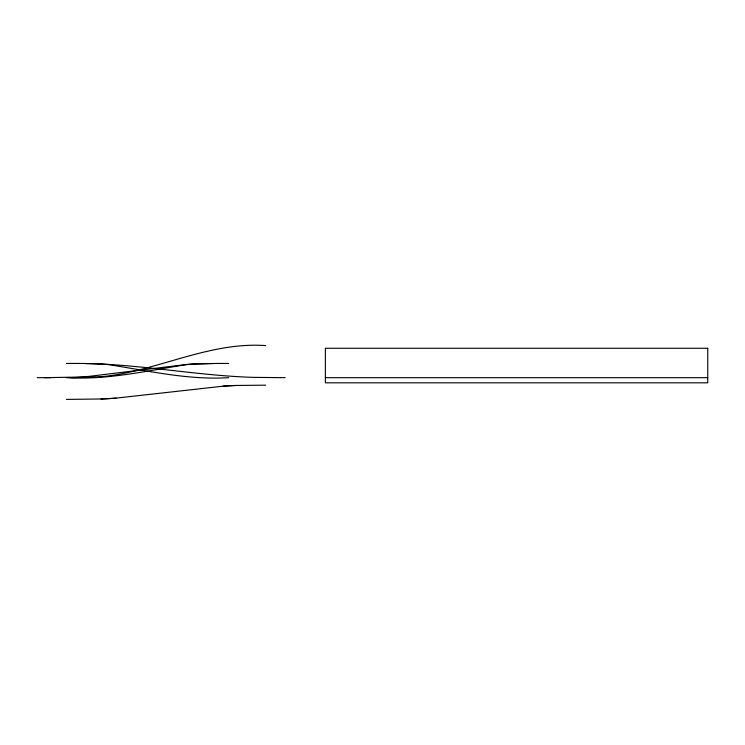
<?xml version="1.0" encoding="UTF-8"?>
<svg xmlns="http://www.w3.org/2000/svg" width="745" height="745" viewBox="0 0 745 745"><rect width="100%" height="100%" fill="white"/><g stroke="black" fill="none" stroke-linecap="round" stroke-linejoin="round"><path stroke-width="1.12" d="M265.732 385.165L236.249 385.463A331.097 327.847 0 0 0 223.174 386.171L116.08 398.128A426.578 422.396 0 0 1 100.948 398.975L66.417 399.404M212.735 363.486L194.268 364.026A75.431 27.723 0 0 0 185.971 364.715C146.337 370.908 106.861 380.155 66.417 377.678M216.367 363.458L196.308 363.867A163.295 90.704 0 0 0 186.893 364.445L88.813 376.402A211.319 117.375 0 0 1 77.88 377.1L44.393 377.678M216.329 363.458L228.696 363.448M70.701 377.678L100.948 376.728A131.66 87.584 0 0 0 112.15 375.424C163.751 367.527 212.502 341.797 265.732 345.596M66.417 363.448L74.919 363.448M37.25 377.678L50.865 377.678M325.379 377.678L707.75 377.678M228.696 377.678C188.252 380.155 148.767 370.908 109.142 364.715A75.431 27.723 0 0 0 100.836 364.026L85.796 363.523M285.177 377.678L253.877 377.38A193.719 71.203 0 0 1 242.2 376.905C187.582 374.12 133.523 363.513 78.746 363.458M74.9 363.448L78.812 363.458M116.08 398.128A428.692 426.606 0 0 1 100.948 398.975M223.174 386.171A332.736 331.115 0 0 1 236.249 385.463M707.75 348.269L325.379 348.269L325.379 382.818L707.75 382.818L707.75 348.269"/></g></svg>
